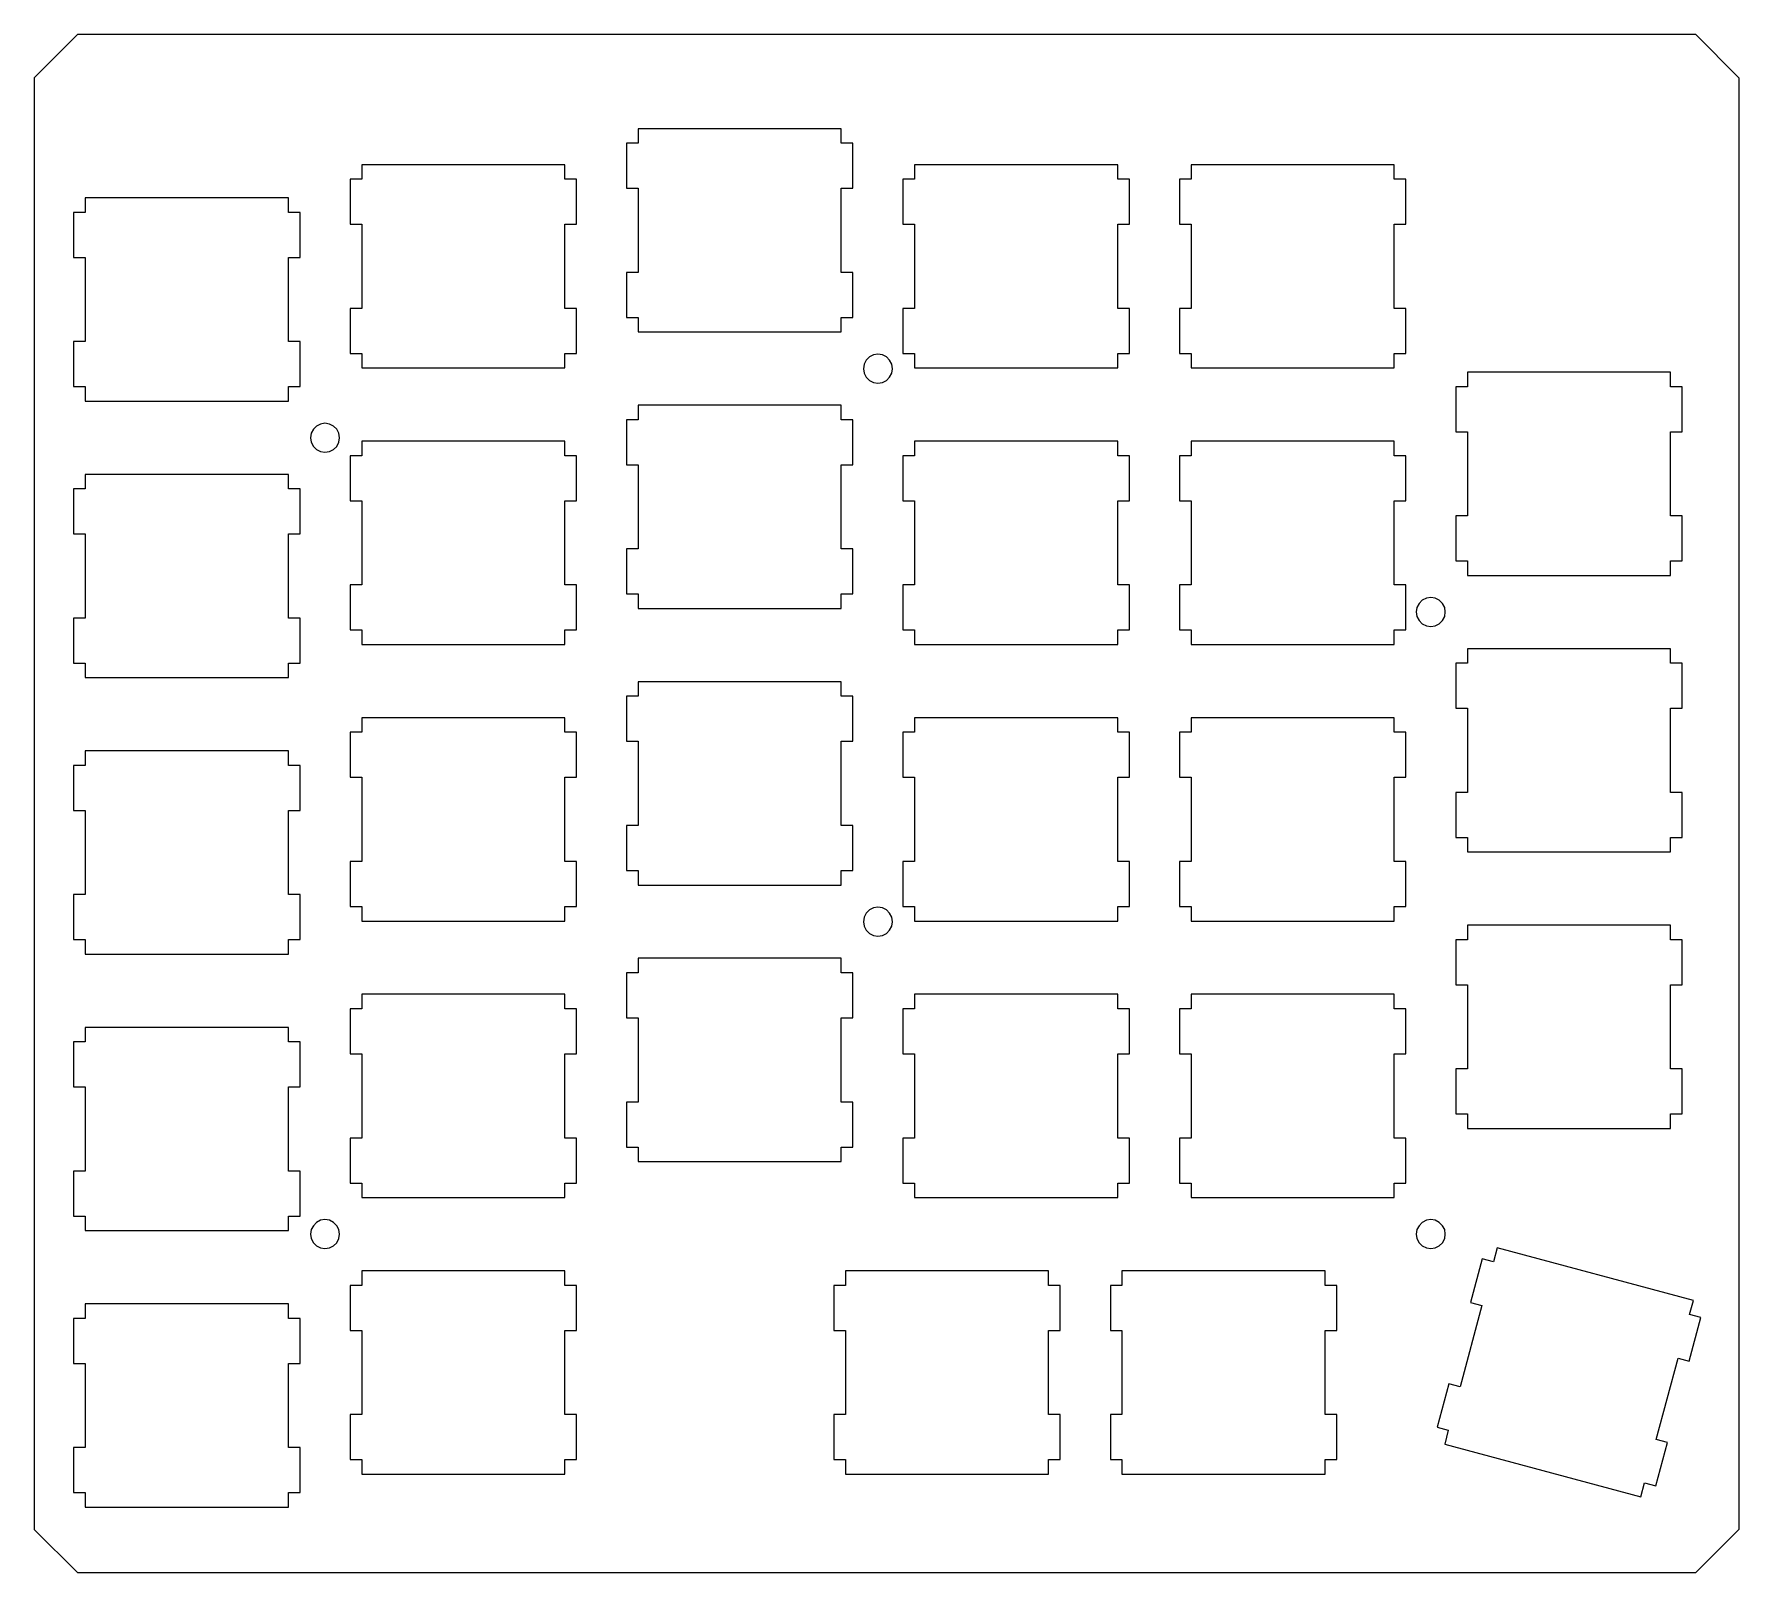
# Model space of a CAD drawing. Extents: x 0 to 118, y 0 to 106.
import ezdxf

# ---------------------------------------------------------------- set-up
doc = ezdxf.new("R2010")
doc.units = 0
doc.layers.get('0').update_dxf_attribs({"true_color": 0xffffff})

msp = doc.modelspace()

# ---------------------------------------------------------------- linework, layer by layer
for p, q in [((3.1, 106.09), (0.1, 103.09)), ((117.58, 103.09), (114.58, 106.09)), ((0.09, 3.08), (3.1, 0.08)), ((117.58, 3.08), (114.58, 0.08))]:
    msp.add_line(p, q)
at = {"color": 0, "lineweight": 0}
for p, q in [((3.1, 106.09), (114.58, 106.09)), ((117.58, 103.09), (117.58, 3.08)), ((41.72, 99.57), (41.72, 98.57)), ((55.72, 99.57), (41.72, 99.57)), ((55.72, 98.57), (55.72, 99.57)), ((41.72, 98.57), (40.92, 98.57)), ((40.92, 98.57), (40.92, 95.47)), ((56.52, 98.57), (55.72, 98.57)), ((56.52, 95.47), (56.52, 98.57)), ((22.67, 97.09), (22.67, 96.09)), ((36.67, 97.09), (22.67, 97.09)), ((36.67, 96.09), (36.67, 97.09)), ((60.77, 97.09), (60.77, 96.09)), ((74.77, 97.09), (60.77, 97.09)), ((74.77, 96.09), (74.77, 97.09)), ((79.82, 97.09), (79.82, 96.09)), ((93.82, 97.09), (79.82, 97.09)), ((93.82, 96.09), (93.82, 97.09)), ((22.67, 96.09), (21.87, 96.09)), ((21.87, 96.09), (21.87, 92.99)), ((37.47, 96.09), (36.67, 96.09)), ((37.47, 92.99), (37.47, 96.09)), ((40.92, 95.47), (41.72, 95.47)), ((41.72, 95.47), (41.72, 89.67)), ((55.72, 89.67), (55.72, 95.47)), ((55.72, 95.47), (56.52, 95.47)), ((60.77, 96.09), (59.97, 96.09)), ((59.97, 96.09), (59.97, 92.99)), ((75.57, 96.09), (74.77, 96.09)), ((75.57, 92.99), (75.57, 96.09)), ((79.82, 96.09), (79.02, 96.09)), ((79.02, 96.09), (79.02, 92.99)), ((94.62, 96.09), (93.82, 96.09)), ((94.62, 92.99), (94.62, 96.09)), ((3.62, 94.81), (3.62, 93.81)), ((17.62, 94.81), (3.62, 94.81)), ((17.62, 93.81), (17.62, 94.81)), ((3.62, 93.81), (2.82, 93.81)), ((2.82, 93.81), (2.82, 90.71)), ((18.42, 93.81), (17.62, 93.81)), ((18.42, 90.71), (18.42, 93.81)), ((21.87, 92.99), (22.67, 92.99)), ((22.67, 92.99), (22.67, 87.19)), ((36.67, 87.19), (36.67, 92.99)), ((36.67, 92.99), (37.47, 92.99)), ((59.97, 92.99), (60.77, 92.99)), ((60.77, 92.99), (60.77, 87.19)), ((74.77, 87.19), (74.77, 92.99)), ((74.77, 92.99), (75.57, 92.99)), ((79.02, 92.99), (79.82, 92.99)), ((79.82, 92.99), (79.82, 87.19)), ((93.82, 87.19), (93.82, 92.99)), ((93.82, 92.99), (94.62, 92.99)), ((2.82, 90.71), (3.62, 90.71)), ((3.62, 90.71), (3.62, 84.91)), ((17.62, 84.91), (17.62, 90.71)), ((17.62, 90.71), (18.42, 90.71)), ((41.72, 89.67), (40.92, 89.67)), ((40.92, 89.67), (40.92, 86.57)), ((56.52, 89.67), (55.72, 89.67)), ((56.52, 86.57), (56.52, 89.67)), ((22.67, 87.19), (21.87, 87.19)), ((21.87, 87.19), (21.87, 84.09)), ((37.47, 87.19), (36.67, 87.19)), ((37.47, 84.09), (37.47, 87.19)), ((60.77, 87.19), (59.97, 87.19)), ((59.97, 87.19), (59.97, 84.09)), ((75.57, 87.19), (74.77, 87.19)), ((75.57, 84.09), (75.57, 87.19)), ((79.82, 87.19), (79.02, 87.19)), ((79.02, 87.19), (79.02, 84.09)), ((94.62, 87.19), (93.82, 87.19)), ((94.62, 84.09), (94.62, 87.19)), ((40.92, 86.57), (41.72, 86.57)), ((41.72, 86.57), (41.72, 85.57)), ((55.72, 85.57), (55.72, 86.57)), ((55.72, 86.57), (56.52, 86.57)), ((3.62, 84.91), (2.82, 84.91)), ((2.82, 84.91), (2.82, 81.81)), ((18.42, 84.91), (17.62, 84.91)), ((18.42, 81.81), (18.42, 84.91)), ((41.72, 85.57), (55.72, 85.57)), ((21.87, 84.09), (22.67, 84.09)), ((22.67, 84.09), (22.67, 83.09)), ((36.67, 83.09), (36.67, 84.09)), ((36.67, 84.09), (37.47, 84.09)), ((57.44, 83.63), (57.29, 83.35)), ((57.66, 83.85), (57.44, 83.63)), ((57.94, 83.99), (57.66, 83.85)), ((58.24, 84.04), (57.94, 83.99)), ((58.55, 83.99), (58.24, 84.04)), ((58.83, 83.85), (58.55, 83.99)), ((59.05, 83.63), (58.83, 83.85)), ((59.2, 83.35), (59.05, 83.63)), ((59.97, 84.09), (60.77, 84.09)), ((60.77, 84.09), (60.77, 83.09)), ((74.77, 83.09), (74.77, 84.09)), ((74.77, 84.09), (75.57, 84.09)), ((79.02, 84.09), (79.82, 84.09)), ((79.82, 84.09), (79.82, 83.09)), ((93.82, 83.09), (93.82, 84.09)), ((93.82, 84.09), (94.62, 84.09)), ((22.67, 83.09), (36.67, 83.09)), ((57.29, 83.35), (57.24, 83.04)), ((57.24, 83.04), (57.29, 82.73)), ((57.29, 82.73), (57.44, 82.46)), ((57.44, 82.46), (57.66, 82.23)), ((58.83, 82.23), (59.05, 82.46)), ((59.05, 82.46), (59.2, 82.73)), ((59.24, 83.04), (59.2, 83.35)), ((59.2, 82.73), (59.24, 83.04)), ((60.77, 83.09), (74.77, 83.09)), ((79.82, 83.09), (93.82, 83.09)), ((98.87, 82.8), (98.87, 81.8)), ((112.87, 82.8), (98.87, 82.8)), ((112.87, 81.8), (112.87, 82.8)), ((2.82, 81.81), (3.62, 81.81)), ((3.62, 81.81), (3.62, 80.81)), ((17.62, 80.81), (17.62, 81.81)), ((17.62, 81.81), (18.42, 81.81)), ((57.66, 82.23), (57.94, 82.09)), ((57.94, 82.09), (58.24, 82.04)), ((58.24, 82.04), (58.55, 82.09)), ((58.55, 82.09), (58.83, 82.23)), ((98.87, 81.8), (98.07, 81.8)), ((98.07, 81.8), (98.07, 78.7)), ((113.67, 81.8), (112.87, 81.8)), ((113.67, 78.7), (113.67, 81.8)), ((3.62, 80.81), (17.62, 80.81)), ((41.72, 80.52), (41.72, 79.52)), ((55.72, 80.52), (41.72, 80.52)), ((55.72, 79.52), (55.72, 80.52)), ((19.34, 78.87), (19.19, 78.59)), ((19.56, 79.09), (19.34, 78.87)), ((19.84, 79.23), (19.56, 79.09)), ((20.14, 79.28), (19.84, 79.23)), ((20.45, 79.23), (20.14, 79.28)), ((20.73, 79.09), (20.45, 79.23)), ((20.95, 78.87), (20.73, 79.09)), ((21.1, 78.59), (20.95, 78.87)), ((41.72, 79.52), (40.92, 79.52)), ((40.92, 79.52), (40.92, 76.42)), ((56.52, 79.52), (55.72, 79.52)), ((56.52, 76.42), (56.52, 79.52)), ((19.19, 78.59), (19.14, 78.28)), ((19.14, 78.28), (19.19, 77.97)), ((19.19, 77.97), (19.34, 77.69)), ((19.34, 77.69), (19.56, 77.47)), ((20.73, 77.47), (20.95, 77.69)), ((20.95, 77.69), (21.1, 77.97)), ((21.14, 78.28), (21.1, 78.59)), ((21.1, 77.97), (21.14, 78.28)), ((22.67, 78.04), (22.67, 77.04)), ((36.67, 78.04), (22.67, 78.04)), ((36.67, 77.04), (36.67, 78.04)), ((60.77, 78.04), (60.77, 77.04)), ((74.77, 78.04), (60.77, 78.04)), ((74.77, 77.04), (74.77, 78.04)), ((79.82, 78.04), (79.82, 77.04)), ((93.82, 78.04), (79.82, 78.04)), ((93.82, 77.04), (93.82, 78.04)), ((98.07, 78.7), (98.87, 78.7)), ((98.87, 78.7), (98.87, 72.9)), ((112.87, 72.9), (112.87, 78.7)), ((112.87, 78.7), (113.67, 78.7)), ((19.56, 77.47), (19.84, 77.33)), ((19.84, 77.33), (20.14, 77.28)), ((20.14, 77.28), (20.45, 77.33)), ((20.45, 77.33), (20.73, 77.47)), ((22.67, 77.04), (21.87, 77.04)), ((21.87, 77.04), (21.87, 73.94)), ((37.47, 77.04), (36.67, 77.04)), ((37.47, 73.94), (37.47, 77.04)), ((40.92, 76.42), (41.72, 76.42)), ((41.72, 76.42), (41.72, 70.62)), ((55.72, 70.62), (55.72, 76.42)), ((55.72, 76.42), (56.52, 76.42)), ((60.77, 77.04), (59.97, 77.04)), ((59.97, 77.04), (59.97, 73.94)), ((75.57, 77.04), (74.77, 77.04)), ((75.57, 73.94), (75.57, 77.04)), ((79.82, 77.04), (79.02, 77.04)), ((79.02, 77.04), (79.02, 73.94)), ((94.62, 77.04), (93.82, 77.04)), ((94.62, 73.94), (94.62, 77.04)), ((3.62, 75.76), (3.62, 74.76)), ((17.62, 75.76), (3.62, 75.76)), ((17.62, 74.76), (17.62, 75.76)), ((3.62, 74.76), (2.82, 74.76)), ((2.82, 74.76), (2.82, 71.66)), ((18.42, 74.76), (17.62, 74.76)), ((18.42, 71.66), (18.42, 74.76)), ((21.87, 73.94), (22.67, 73.94)), ((22.67, 73.94), (22.67, 68.14)), ((36.67, 68.14), (36.67, 73.94)), ((36.67, 73.94), (37.47, 73.94)), ((59.97, 73.94), (60.77, 73.94)), ((60.77, 73.94), (60.77, 68.14)), ((74.77, 68.14), (74.77, 73.94)), ((74.77, 73.94), (75.57, 73.94)), ((79.02, 73.94), (79.82, 73.94)), ((79.82, 73.94), (79.82, 68.14)), ((93.82, 68.14), (93.82, 73.94)), ((93.82, 73.94), (94.62, 73.94)), ((98.87, 72.9), (98.07, 72.9)), ((98.07, 72.9), (98.07, 69.8)), ((113.67, 72.9), (112.87, 72.9)), ((113.67, 69.8), (113.67, 72.9)), ((2.82, 71.66), (3.62, 71.66)), ((3.62, 71.66), (3.62, 65.86)), ((17.62, 65.86), (17.62, 71.66)), ((17.62, 71.66), (18.42, 71.66)), ((41.72, 70.62), (40.92, 70.62)), ((40.92, 70.62), (40.92, 67.52)), ((56.52, 70.62), (55.72, 70.62)), ((56.52, 67.52), (56.52, 70.62)), ((98.07, 69.8), (98.87, 69.8)), ((98.87, 69.8), (98.87, 68.8)), ((112.87, 68.8), (112.87, 69.8)), ((112.87, 69.8), (113.67, 69.8)), ((22.67, 68.14), (21.87, 68.14)), ((21.87, 68.14), (21.87, 65.04)), ((37.47, 68.14), (36.67, 68.14)), ((37.47, 65.04), (37.47, 68.14)), ((60.77, 68.14), (59.97, 68.14)), ((59.97, 68.14), (59.97, 65.04)), ((75.57, 68.14), (74.77, 68.14)), ((75.57, 65.04), (75.57, 68.14)), ((79.82, 68.14), (79.02, 68.14)), ((79.02, 68.14), (79.02, 65.04)), ((94.62, 68.14), (93.82, 68.14)), ((94.62, 65.04), (94.62, 68.14)), ((98.87, 68.8), (112.87, 68.8)), ((40.92, 67.52), (41.72, 67.52)), ((41.72, 67.52), (41.72, 66.52)), ((55.72, 66.52), (55.72, 67.52)), ((55.72, 67.52), (56.52, 67.52)), ((95.76, 67.09), (95.54, 66.87)), ((96.04, 67.23), (95.76, 67.09)), ((96.34, 67.28), (96.04, 67.23)), ((96.65, 67.23), (96.34, 67.28)), ((96.93, 67.09), (96.65, 67.23)), ((97.15, 66.87), (96.93, 67.09)), ((3.62, 65.86), (2.82, 65.86)), ((2.82, 65.86), (2.82, 62.76)), ((18.42, 65.86), (17.62, 65.86)), ((18.42, 62.76), (18.42, 65.86)), ((41.72, 66.52), (55.72, 66.52)), ((95.39, 66.59), (95.34, 66.28)), ((95.34, 66.28), (95.39, 65.97)), ((95.54, 66.87), (95.39, 66.59)), ((95.39, 65.97), (95.54, 65.69)), ((97.3, 66.59), (97.15, 66.87)), ((97.15, 65.69), (97.3, 65.97)), ((97.34, 66.28), (97.3, 66.59)), ((97.3, 65.97), (97.34, 66.28)), ((21.87, 65.04), (22.67, 65.04)), ((22.67, 65.04), (22.67, 64.04)), ((36.67, 64.04), (36.67, 65.04)), ((36.67, 65.04), (37.47, 65.04)), ((59.97, 65.04), (60.77, 65.04)), ((60.77, 65.04), (60.77, 64.04)), ((74.77, 64.04), (74.77, 65.04)), ((74.77, 65.04), (75.57, 65.04)), ((79.02, 65.04), (79.82, 65.04)), ((79.82, 65.04), (79.82, 64.04)), ((93.82, 64.04), (93.82, 65.04)), ((93.82, 65.04), (94.62, 65.04)), ((95.54, 65.69), (95.76, 65.47)), ((95.76, 65.47), (96.04, 65.33)), ((96.04, 65.33), (96.34, 65.28)), ((96.34, 65.28), (96.65, 65.33)), ((96.65, 65.33), (96.93, 65.47)), ((96.93, 65.47), (97.15, 65.69)), ((22.67, 64.04), (36.67, 64.04)), ((60.77, 64.04), (74.77, 64.04)), ((79.82, 64.04), (93.82, 64.04)), ((98.87, 63.75), (98.87, 62.75)), ((112.87, 63.75), (98.87, 63.75)), ((112.87, 62.75), (112.87, 63.75)), ((2.82, 62.76), (3.62, 62.76)), ((3.62, 62.76), (3.62, 61.76)), ((17.62, 61.76), (17.62, 62.76)), ((17.62, 62.76), (18.42, 62.76)), ((98.87, 62.75), (98.07, 62.75)), ((98.07, 62.75), (98.07, 59.65)), ((113.67, 62.75), (112.87, 62.75)), ((113.67, 59.65), (113.67, 62.75)), ((3.62, 61.76), (17.62, 61.76)), ((41.72, 61.47), (41.72, 60.47)), ((55.72, 61.47), (41.72, 61.47)), ((55.72, 60.47), (55.72, 61.47)), ((41.72, 60.47), (40.92, 60.47)), ((40.92, 60.47), (40.92, 57.37)), ((56.52, 60.47), (55.72, 60.47)), ((56.52, 57.37), (56.52, 60.47)), ((22.67, 58.99), (22.67, 57.99)), ((36.67, 58.99), (22.67, 58.99)), ((36.67, 57.99), (36.67, 58.99)), ((60.77, 58.99), (60.77, 57.99)), ((74.77, 58.99), (60.77, 58.99)), ((74.77, 57.99), (74.77, 58.99)), ((79.82, 58.99), (79.82, 57.99)), ((93.82, 58.99), (79.82, 58.99)), ((93.82, 57.99), (93.82, 58.99)), ((98.07, 59.65), (98.87, 59.65)), ((98.87, 59.65), (98.87, 53.85)), ((112.87, 53.85), (112.87, 59.65)), ((112.87, 59.65), (113.67, 59.65)), ((22.67, 57.99), (21.87, 57.99)), ((21.87, 57.99), (21.87, 54.89)), ((37.47, 57.99), (36.67, 57.99)), ((37.47, 54.89), (37.47, 57.99)), ((60.77, 57.99), (59.97, 57.99)), ((59.97, 57.99), (59.97, 54.89)), ((75.57, 57.99), (74.77, 57.99)), ((75.57, 54.89), (75.57, 57.99)), ((79.82, 57.99), (79.02, 57.99)), ((79.02, 57.99), (79.02, 54.89)), ((94.62, 57.99), (93.82, 57.99)), ((94.62, 54.89), (94.62, 57.99)), ((3.62, 56.71), (3.62, 55.71)), ((17.62, 56.71), (3.62, 56.71)), ((17.62, 55.71), (17.62, 56.71)), ((40.92, 57.37), (41.72, 57.37)), ((41.72, 57.37), (41.72, 51.57)), ((55.72, 51.57), (55.72, 57.37)), ((55.72, 57.37), (56.52, 57.37)), ((3.62, 55.71), (2.82, 55.71)), ((2.82, 55.71), (2.82, 52.61)), ((18.42, 55.71), (17.62, 55.71)), ((18.42, 52.61), (18.42, 55.71)), ((21.87, 54.89), (22.67, 54.89)), ((22.67, 54.89), (22.67, 49.09)), ((36.67, 49.09), (36.67, 54.89)), ((36.67, 54.89), (37.47, 54.89)), ((59.97, 54.89), (60.77, 54.89)), ((60.77, 54.89), (60.77, 49.09)), ((74.77, 49.09), (74.77, 54.89)), ((74.77, 54.89), (75.57, 54.89)), ((79.02, 54.89), (79.82, 54.89)), ((79.82, 54.89), (79.82, 49.09)), ((93.82, 49.09), (93.82, 54.89)), ((93.82, 54.89), (94.62, 54.89)), ((98.87, 53.85), (98.07, 53.85)), ((98.07, 53.85), (98.07, 50.75)), ((113.67, 53.85), (112.87, 53.85)), ((113.67, 50.75), (113.67, 53.85)), ((2.82, 52.61), (3.62, 52.61)), ((3.62, 52.61), (3.62, 46.81)), ((17.62, 46.81), (17.62, 52.61)), ((17.62, 52.61), (18.42, 52.61)), ((41.72, 51.57), (40.92, 51.57)), ((40.92, 51.57), (40.92, 48.47)), ((56.52, 51.57), (55.72, 51.57)), ((56.52, 48.47), (56.52, 51.57)), ((98.07, 50.75), (98.87, 50.75)), ((98.87, 50.75), (98.87, 49.75)), ((112.87, 49.75), (112.87, 50.75)), ((112.87, 50.75), (113.67, 50.75)), ((98.87, 49.75), (112.87, 49.75)), ((22.67, 49.09), (21.87, 49.09)), ((21.87, 49.09), (21.87, 45.99)), ((37.47, 49.09), (36.67, 49.09)), ((37.47, 45.99), (37.47, 49.09)), ((40.92, 48.47), (41.72, 48.47)), ((41.72, 48.47), (41.72, 47.47)), ((55.72, 47.47), (55.72, 48.47)), ((55.72, 48.47), (56.52, 48.47)), ((60.77, 49.09), (59.97, 49.09)), ((59.97, 49.09), (59.97, 45.99)), ((75.57, 49.09), (74.77, 49.09)), ((75.57, 45.99), (75.57, 49.09)), ((79.82, 49.09), (79.02, 49.09)), ((79.02, 49.09), (79.02, 45.99)), ((94.62, 49.09), (93.82, 49.09)), ((94.62, 45.99), (94.62, 49.09)), ((41.72, 47.47), (55.72, 47.47)), ((3.62, 46.81), (2.82, 46.81)), ((2.82, 46.81), (2.82, 43.71)), ((18.42, 46.81), (17.62, 46.81)), ((18.42, 43.71), (18.42, 46.81)), ((21.87, 45.99), (22.67, 45.99)), ((22.67, 45.99), (22.67, 44.99)), ((36.67, 44.99), (36.67, 45.99)), ((36.67, 45.99), (37.47, 45.99)), ((57.94, 45.89), (57.66, 45.75)), ((58.24, 45.94), (57.94, 45.89)), ((58.55, 45.89), (58.24, 45.94)), ((58.83, 45.75), (58.55, 45.89)), ((59.97, 45.99), (60.77, 45.99)), ((60.77, 45.99), (60.77, 44.99)), ((74.77, 44.99), (74.77, 45.99)), ((74.77, 45.99), (75.57, 45.99)), ((79.02, 45.99), (79.82, 45.99)), ((79.82, 45.99), (79.82, 44.99)), ((93.82, 44.99), (93.82, 45.99)), ((93.82, 45.99), (94.62, 45.99)), ((22.67, 44.99), (36.67, 44.99)), ((57.29, 45.25), (57.24, 44.94)), ((57.24, 44.94), (57.29, 44.63)), ((57.44, 45.53), (57.29, 45.25)), ((57.66, 45.75), (57.44, 45.53)), ((59.05, 45.53), (58.83, 45.75)), ((59.2, 45.25), (59.05, 45.53)), ((59.24, 44.94), (59.2, 45.25)), ((59.2, 44.63), (59.24, 44.94)), ((60.77, 44.99), (74.77, 44.99)), ((79.82, 44.99), (93.82, 44.99)), ((98.87, 44.7), (98.87, 43.7)), ((112.87, 44.7), (98.87, 44.7)), ((112.87, 43.7), (112.87, 44.7)), ((2.82, 43.71), (3.62, 43.71)), ((3.62, 43.71), (3.62, 42.71)), ((17.62, 42.71), (17.62, 43.71)), ((17.62, 43.71), (18.42, 43.71)), ((57.29, 44.63), (57.44, 44.36)), ((57.44, 44.36), (57.66, 44.13)), ((57.66, 44.13), (57.94, 43.99)), ((57.94, 43.99), (58.24, 43.94)), ((58.24, 43.94), (58.55, 43.99)), ((58.55, 43.99), (58.83, 44.13)), ((58.83, 44.13), (59.05, 44.36)), ((59.05, 44.36), (59.2, 44.63)), ((98.87, 43.7), (98.07, 43.7)), ((98.07, 43.7), (98.07, 40.6)), ((113.67, 43.7), (112.87, 43.7)), ((113.67, 40.6), (113.67, 43.7)), ((3.62, 42.71), (17.62, 42.71)), ((41.72, 42.42), (41.72, 41.42)), ((55.72, 42.42), (41.72, 42.42)), ((55.72, 41.42), (55.72, 42.42)), ((41.72, 41.42), (40.92, 41.42)), ((40.92, 41.42), (40.92, 38.32)), ((56.52, 41.42), (55.72, 41.42)), ((56.52, 38.32), (56.52, 41.42)), ((98.07, 40.6), (98.87, 40.6)), ((98.87, 40.6), (98.87, 34.8)), ((112.87, 34.8), (112.87, 40.6)), ((112.87, 40.6), (113.67, 40.6)), ((22.67, 38.94), (21.87, 38.94)), ((21.87, 38.94), (21.87, 35.84)), ((22.67, 39.94), (22.67, 38.94)), ((36.67, 39.94), (22.67, 39.94)), ((36.67, 38.94), (36.67, 39.94)), ((37.47, 38.94), (36.67, 38.94)), ((37.47, 35.84), (37.47, 38.94)), ((60.77, 38.94), (59.97, 38.94)), ((59.97, 38.94), (59.97, 35.84)), ((60.77, 39.94), (60.77, 38.94)), ((74.77, 39.94), (60.77, 39.94)), ((74.77, 38.94), (74.77, 39.94)), ((75.57, 38.94), (74.77, 38.94)), ((75.57, 35.84), (75.57, 38.94)), ((79.82, 38.94), (79.02, 38.94)), ((79.02, 38.94), (79.02, 35.84)), ((79.82, 39.94), (79.82, 38.94)), ((93.82, 39.94), (79.82, 39.94)), ((93.82, 38.94), (93.82, 39.94)), ((94.62, 38.94), (93.82, 38.94)), ((94.62, 35.84), (94.62, 38.94)), ((3.62, 37.66), (3.62, 36.66)), ((17.62, 37.66), (3.62, 37.66)), ((17.62, 36.66), (17.62, 37.66)), ((40.92, 38.32), (41.72, 38.32)), ((41.72, 38.32), (41.72, 32.52)), ((55.72, 32.52), (55.72, 38.32)), ((55.72, 38.32), (56.52, 38.32)), ((3.62, 36.66), (2.82, 36.66)), ((2.82, 36.66), (2.82, 33.56)), ((18.42, 36.66), (17.62, 36.66)), ((18.42, 33.56), (18.42, 36.66)), ((21.87, 35.84), (22.67, 35.84)), ((22.67, 35.84), (22.67, 30.04)), ((36.67, 30.04), (36.67, 35.84)), ((36.67, 35.84), (37.47, 35.84)), ((59.97, 35.84), (60.77, 35.84)), ((60.77, 35.84), (60.77, 30.04)), ((74.77, 30.04), (74.77, 35.84)), ((74.77, 35.84), (75.57, 35.84)), ((79.02, 35.84), (79.82, 35.84)), ((79.82, 35.84), (79.82, 30.04)), ((93.82, 30.04), (93.82, 35.84)), ((93.82, 35.84), (94.62, 35.84)), ((98.87, 34.8), (98.07, 34.8)), ((98.07, 34.8), (98.07, 31.7)), ((113.67, 34.8), (112.87, 34.8)), ((113.67, 31.7), (113.67, 34.8)), ((2.82, 33.56), (3.62, 33.56)), ((3.62, 33.56), (3.62, 27.76)), ((17.62, 27.76), (17.62, 33.56)), ((17.62, 33.56), (18.42, 33.56)), ((41.72, 32.52), (40.92, 32.52)), ((40.92, 32.52), (40.92, 29.42)), ((56.52, 32.52), (55.72, 32.52)), ((56.52, 29.42), (56.52, 32.52)), ((98.07, 31.7), (98.87, 31.7)), ((98.87, 31.7), (98.87, 30.7)), ((98.87, 30.7), (112.87, 30.7)), ((112.87, 30.7), (112.87, 31.7)), ((112.87, 31.7), (113.67, 31.7)), ((22.67, 30.04), (21.87, 30.04)), ((21.87, 30.04), (21.87, 26.94)), ((37.47, 30.04), (36.67, 30.04)), ((37.47, 26.94), (37.47, 30.04)), ((40.92, 29.42), (41.72, 29.42)), ((41.72, 29.42), (41.72, 28.42)), ((55.72, 28.42), (55.72, 29.42)), ((55.72, 29.42), (56.52, 29.42)), ((60.77, 30.04), (59.97, 30.04)), ((59.97, 30.04), (59.97, 26.94)), ((75.57, 30.04), (74.77, 30.04)), ((75.57, 26.94), (75.57, 30.04)), ((79.82, 30.04), (79.02, 30.04)), ((79.02, 30.04), (79.02, 26.94)), ((94.62, 30.04), (93.82, 30.04)), ((94.62, 26.94), (94.62, 30.04)), ((41.72, 28.42), (55.72, 28.42)), ((3.62, 27.76), (2.82, 27.76)), ((2.82, 27.76), (2.82, 24.66)), ((18.42, 27.76), (17.62, 27.76)), ((18.42, 24.66), (18.42, 27.76)), ((21.87, 26.94), (22.67, 26.94)), ((22.67, 26.94), (22.67, 25.94)), ((22.67, 25.94), (36.67, 25.94)), ((36.67, 25.94), (36.67, 26.94)), ((36.67, 26.94), (37.47, 26.94)), ((59.97, 26.94), (60.77, 26.94)), ((60.77, 26.94), (60.77, 25.94)), ((60.77, 25.94), (74.77, 25.94)), ((74.77, 25.94), (74.77, 26.94)), ((74.77, 26.94), (75.57, 26.94)), ((79.02, 26.94), (79.82, 26.94)), ((79.82, 26.94), (79.82, 25.94)), ((79.82, 25.94), (93.82, 25.94)), ((93.82, 25.94), (93.82, 26.94)), ((93.82, 26.94), (94.62, 26.94)), ((2.82, 24.66), (3.62, 24.66)), ((3.62, 24.66), (3.62, 23.66)), ((3.62, 23.66), (17.62, 23.66)), ((17.62, 23.66), (17.62, 24.66)), ((17.62, 24.66), (18.42, 24.66)), ((19.19, 23.73), (19.14, 23.42)), ((19.34, 24), (19.19, 23.73)), ((19.56, 24.23), (19.34, 24)), ((19.84, 24.37), (19.56, 24.23)), ((20.14, 24.42), (19.84, 24.37)), ((20.45, 24.37), (20.14, 24.42)), ((20.73, 24.23), (20.45, 24.37)), ((20.95, 24), (20.73, 24.23)), ((21.1, 23.73), (20.95, 24)), ((21.14, 23.42), (21.1, 23.73)), ((95.39, 23.73), (95.34, 23.42)), ((95.54, 24), (95.39, 23.73)), ((95.76, 24.23), (95.54, 24)), ((96.04, 24.37), (95.76, 24.23)), ((96.34, 24.42), (96.04, 24.37)), ((96.65, 24.37), (96.34, 24.42)), ((96.93, 24.23), (96.65, 24.37)), ((97.15, 24), (96.93, 24.23)), ((97.3, 23.73), (97.15, 24)), ((97.34, 23.42), (97.3, 23.73)), ((19.14, 23.42), (19.19, 23.11)), ((19.19, 23.11), (19.34, 22.83)), ((19.34, 22.83), (19.56, 22.61)), ((19.56, 22.61), (19.84, 22.47)), ((19.84, 22.47), (20.14, 22.42)), ((20.14, 22.42), (20.45, 22.47)), ((20.45, 22.47), (20.73, 22.61)), ((20.73, 22.61), (20.95, 22.83)), ((20.95, 22.83), (21.1, 23.11)), ((21.1, 23.11), (21.14, 23.42)), ((95.34, 23.42), (95.39, 23.11)), ((95.39, 23.11), (95.54, 22.83)), ((95.54, 22.83), (95.76, 22.61)), ((95.76, 22.61), (96.04, 22.47)), ((96.04, 22.47), (96.34, 22.42)), ((96.34, 22.42), (96.65, 22.47)), ((96.65, 22.47), (96.93, 22.61)), ((96.93, 22.61), (97.15, 22.83)), ((97.15, 22.83), (97.3, 23.11)), ((97.3, 23.11), (97.34, 23.42)), ((100.92, 22.47), (100.66, 21.5)), ((114.44, 18.84), (100.92, 22.47)), ((99.89, 21.71), (99.09, 18.71)), ((100.66, 21.5), (99.89, 21.71)), ((22.67, 20.89), (22.67, 19.89)), ((36.67, 20.89), (22.67, 20.89)), ((36.67, 19.89), (36.67, 20.89)), ((56.01, 20.89), (56.01, 19.89)), ((70.01, 20.89), (56.01, 20.89)), ((70.01, 19.89), (70.01, 20.89)), ((75.06, 20.89), (75.06, 19.89)), ((89.06, 20.89), (75.06, 20.89)), ((89.06, 19.89), (89.06, 20.89)), ((22.67, 19.89), (21.87, 19.89)), ((21.87, 19.89), (21.87, 16.79)), ((37.47, 19.89), (36.67, 19.89)), ((37.47, 16.79), (37.47, 19.89)), ((56.01, 19.89), (55.21, 19.89)), ((55.21, 19.89), (55.21, 16.79)), ((70.81, 19.89), (70.01, 19.89)), ((70.81, 16.79), (70.81, 19.89)), ((75.06, 19.89), (74.26, 19.89)), ((74.26, 19.89), (74.26, 16.79)), ((89.86, 19.89), (89.06, 19.89)), ((89.86, 16.79), (89.86, 19.89)), ((114.18, 17.88), (114.44, 18.84)), ((3.62, 18.61), (3.62, 17.61)), ((17.62, 18.61), (3.62, 18.61)), ((17.62, 17.61), (17.62, 18.61)), ((99.86, 18.51), (98.36, 12.9)), ((99.09, 18.71), (99.86, 18.51)), ((114.15, 14.67), (114.96, 17.67)), ((114.96, 17.67), (114.18, 17.88)), ((3.62, 17.61), (2.82, 17.61)), ((2.82, 17.61), (2.82, 14.51)), ((18.42, 17.61), (17.62, 17.61)), ((18.42, 14.51), (18.42, 17.61)), ((21.87, 16.79), (22.67, 16.79)), ((22.67, 16.79), (22.67, 10.99)), ((36.67, 10.99), (36.67, 16.79)), ((36.67, 16.79), (37.47, 16.79)), ((55.21, 16.79), (56.01, 16.79)), ((56.01, 16.79), (56.01, 10.99)), ((70.01, 10.99), (70.01, 16.79)), ((70.01, 16.79), (70.81, 16.79)), ((74.26, 16.79), (75.06, 16.79)), ((75.06, 16.79), (75.06, 10.99)), ((89.06, 10.99), (89.06, 16.79)), ((89.06, 16.79), (89.86, 16.79)), ((2.82, 14.51), (3.62, 14.51)), ((3.62, 14.51), (3.62, 8.71)), ((17.62, 8.71), (17.62, 14.51)), ((17.62, 14.51), (18.42, 14.51)), ((111.88, 9.28), (113.38, 14.88)), ((113.38, 14.88), (114.15, 14.67)), ((97.58, 13.11), (96.78, 10.12)), ((98.36, 12.9), (97.58, 13.11)), ((22.67, 10.99), (21.87, 10.99)), ((21.87, 10.99), (21.87, 7.89)), ((37.47, 10.99), (36.67, 10.99)), ((37.47, 7.89), (37.47, 10.99)), ((56.01, 10.99), (55.21, 10.99)), ((55.21, 10.99), (55.21, 7.89)), ((70.81, 10.99), (70.01, 10.99)), ((70.81, 7.89), (70.81, 10.99)), ((75.06, 10.99), (74.26, 10.99)), ((74.26, 10.99), (74.26, 7.89)), ((89.86, 10.99), (89.06, 10.99)), ((89.86, 7.89), (89.86, 10.99)), ((96.78, 10.12), (97.55, 9.91)), ((97.55, 9.91), (97.3, 8.94)), ((3.62, 8.71), (2.82, 8.71)), ((2.82, 8.71), (2.82, 5.61)), ((18.42, 8.71), (17.62, 8.71)), ((18.42, 5.61), (18.42, 8.71)), ((97.3, 8.94), (110.82, 5.32)), ((111.85, 6.08), (112.65, 9.07)), ((112.65, 9.07), (111.88, 9.28)), ((21.87, 7.89), (22.67, 7.89)), ((22.67, 7.89), (22.67, 6.89)), ((36.67, 6.89), (36.67, 7.89)), ((36.67, 7.89), (37.47, 7.89)), ((55.21, 7.89), (56.01, 7.89)), ((56.01, 7.89), (56.01, 6.89)), ((70.01, 6.89), (70.01, 7.89)), ((70.01, 7.89), (70.81, 7.89)), ((74.26, 7.89), (75.06, 7.89)), ((75.06, 7.89), (75.06, 6.89)), ((89.06, 6.89), (89.06, 7.89)), ((89.06, 7.89), (89.86, 7.89)), ((22.67, 6.89), (36.67, 6.89)), ((56.01, 6.89), (70.01, 6.89)), ((75.06, 6.89), (89.06, 6.89)), ((110.82, 5.32), (111.08, 6.28)), ((111.08, 6.28), (111.85, 6.08)), ((2.82, 5.61), (3.62, 5.61)), ((3.62, 5.61), (3.62, 4.61)), ((17.62, 4.61), (17.62, 5.61)), ((17.62, 5.61), (18.42, 5.61)), ((3.62, 4.61), (17.62, 4.61)), ((114.58, 0.08), (3.1, 0.08))]:
    msp.add_line(p, q, dxfattribs=at)
at = {"lineweight": 0}
msp.add_line((0.1, 103.09), (0.09, 3.08), dxfattribs=at)

doc.saveas('drawing.dxf')
